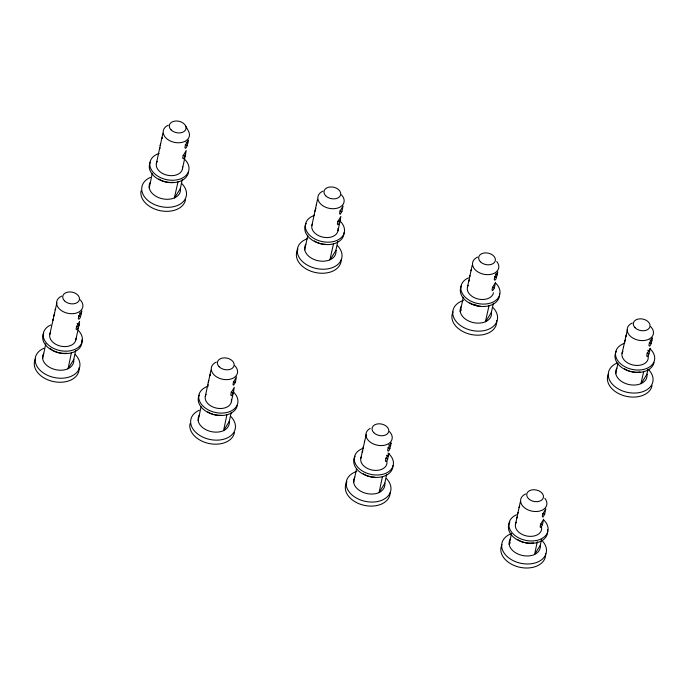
<?xml version="1.0" encoding="UTF-8"?>
<svg xmlns="http://www.w3.org/2000/svg" width="689" height="689" viewBox="0 0 689 689"><rect width="100%" height="100%" fill="white"/><g stroke="black" fill="none" stroke-linecap="round" stroke-linejoin="round"><path stroke-width="1.03" d="M56.886 302.704L49.754 334.613M78.968 325.13L79.623 321.384L76.6 326.62L76.091 329.032L76.729 329.755L77.857 328.498L78.968 325.13L75.876 339.823M81.276 313.788L80.062 318.034L78.934 319.291L78.296 318.576L78.804 316.156L81.827 310.928L81.276 313.788L79.347 313.021M162.888 133.253L156.334 163.689M185.556 154.215L186.211 150.46L183.188 155.697L182.68 158.117L183.317 158.832L184.437 157.574L185.556 154.215L182.464 168.9M187.864 142.864L186.641 147.11L185.522 148.368L184.885 147.653L185.393 145.241L188.416 140.005L187.864 142.864L185.935 142.098M210.972 370.122L205.262 396.528M233.64 391.076L234.286 387.33L231.263 392.566L230.755 394.978L231.392 395.693L232.52 394.435L233.64 391.076L231.392 401.739M317.551 199.199L311.85 225.604M340.228 220.153L340.874 216.406L337.851 221.643L337.343 224.054L337.98 224.769L339.109 223.512L340.228 220.153L337.98 230.815M366.212 434.578L360.778 458.443M388.407 456.135L387.184 460.381L386.064 461.639L385.427 460.915L385.935 458.504L388.958 453.267L388.407 456.135L386.477 455.36M390.611 445.671L389.388 449.917L388.269 451.174L387.631 450.46L388.14 448.039L391.163 442.803L390.611 445.671L388.682 444.905M472.223 265.136L467.366 287.52A13.324 9.172 11.9 0 0 478.743 299.138A13.324 9.172 11.9 0 0 493.488 292.73M497.2 274.747L495.977 278.993L494.848 280.251L494.211 279.536L494.719 277.116L497.742 271.879L497.2 274.747L495.27 273.981M520.298 501.997L515.441 524.381M627.464 329.6L622.029 353.457M649.658 351.149L648.444 355.395L647.316 356.652L646.678 355.937L647.186 353.517L650.209 348.289L649.658 351.149L647.729 350.382M651.863 340.685L650.64 344.931L649.52 346.188L648.883 345.473L649.391 343.062L652.414 337.825L651.863 340.685L649.934 339.918M42.658 358.573L45.793 343.699M71.398 352.82L68.056 368.693L73.766 359.529L75.652 350.606M152.243 173.404L149.246 187.916M174.386 197.924L178.072 181.483M174.644 197.769L180.354 188.605L182.284 179.45M198.174 420.497L201.093 406.605M226.914 414.735L223.572 430.608L229.282 421.453L231.159 412.522M307.759 235.319L304.753 249.831M329.893 259.839L333.588 243.398M330.16 259.684L335.87 250.529L337.799 241.365M353.681 482.412L356.609 468.52M382.429 476.65L379.088 492.523L384.798 483.368L386.675 474.437M460.269 311.747L463.275 297.235M485.409 321.754L489.104 305.313M485.667 321.599L491.378 312.444L493.315 303.281M511.488 533.458L509.197 544.327L510.239 542.665M537.308 541.597L534.595 554.438L540.314 545.283L541.563 539.358M617.938 363.189L615.785 373.662M640.925 383.67L643.767 371.259M641.183 383.515L646.893 374.36L647.97 369.252M53.561 316.527L54.681 313.159M160.149 145.603L160.683 143.717M208.224 382.464L208.767 380.578M235.302 382.498L236.491 376.866L233.468 382.102L232.96 384.514L233.597 385.237L235.302 382.498L233.321 381.706M314.813 211.54L315.932 208.181M341.89 211.575L343.079 205.942L340.056 211.178L339.548 213.59L340.185 214.313L341.89 211.575L339.91 210.782M362.896 448.401L363.43 446.524M469.476 277.486L470.019 275.6M494.349 287.976L495.537 282.344L492.514 287.58L492.006 289.991L492.644 290.715L494.349 287.976L492.368 287.184M517.56 514.347L518.094 512.461M544.637 514.382L545.826 508.749L542.803 513.985L542.295 516.397L542.932 517.112L544.637 514.382L542.656 513.589M542.432 524.846L543.621 519.205L540.598 524.441L540.09 526.861L540.727 527.576L542.432 524.846L540.452 524.053M624.148 343.423L625.259 340.065M53.492 318.8L52.915 320.273L52.95 319.825M43.7 353.276L42.649 355.946L42.658 358.831A15.873 10.929 11.9 0 0 67.798 368.848C71.535 367.263 74.524 363.491 73.766 359.27M162.285 137.412L161.7 138.885L161.743 138.437M160.081 147.877L159.495 149.349L159.538 148.902M210.36 374.273L209.783 375.755L209.818 375.298M208.156 384.738L207.578 386.21L207.613 385.762M199.207 415.191L198.165 417.87L198.174 420.755A15.873 10.929 11.9 0 0 223.314 430.763C227.051 429.178 230.031 425.406 229.282 421.186M362.827 450.675L362.242 452.156L362.285 451.7M354.723 477.107L353.672 479.785L353.69 482.67A15.873 10.929 11.9 0 0 378.829 492.678C382.567 491.093 385.547 487.321 384.798 483.11M471.612 269.296L471.035 270.768L471.069 270.321M469.407 279.751L468.83 281.233L468.864 280.785M519.695 506.157L519.118 507.629L519.153 507.182M517.491 516.621L516.914 518.094L516.948 517.646M510.239 539.022L509.188 541.7L509.197 544.586A15.873 10.929 11.9 0 0 534.337 554.593C538.075 553.009 541.063 549.245 540.305 545.025M626.284 335.233L625.698 336.706L625.741 336.258M460.269 311.488L461.311 309.817M55.154 309.361L55.12 309.809M316.406 204.383L316.372 204.831M314.201 214.839L314.167 215.287M364.49 441.244L364.447 441.692M623.536 346.722L623.493 347.17M185.238 144.845L187.227 145.637M494.573 276.728L496.554 277.521M183.033 155.309L185.022 156.102M649.236 342.666L651.226 343.458M337.705 221.247L339.686 222.039M647.031 353.13L649.021 353.922M78.658 315.769L80.639 316.561M77.142 323.486L79.071 324.252M387.985 447.652L389.974 448.436M76.453 326.233L78.434 327.017M231.116 392.17L233.097 392.963M385.78 458.107L387.769 458.9M185.444 125.536L188.485 131.16A13.324 9.172 11.9 0 1 182.439 142.287A13.324 9.172 11.9 0 1 165.239 137.206A13.324 9.172 11.9 0 1 168.28 125.191M646.893 374.36L646.893 374.101A15.873 10.929 11.9 0 1 629.333 384.626A15.873 10.929 11.9 0 1 616.827 368.098M491.378 312.444L491.378 312.186A15.873 10.929 11.9 0 1 473.817 322.702A15.873 10.929 11.9 0 1 461.311 306.183M335.87 250.529L335.862 250.271A15.873 10.929 11.9 0 1 318.301 260.786A15.873 10.929 11.9 0 1 305.795 244.268M180.354 188.605L180.354 188.347A15.873 10.929 11.9 0 1 162.785 198.871A15.873 10.929 11.9 0 1 150.28 182.352M545.593 553.396A22.677 15.606 11.9 0 1 520.359 567.391A22.677 15.606 11.9 0 1 501.98 544.698M541.83 540.305A22.677 15.606 11.9 0 1 537.773 562.009A22.677 15.606 11.9 0 1 506.32 555.739A22.677 15.606 11.9 0 1 510.385 534.035M533.501 542.82A15.873 10.929 11.9 0 1 525.449 542.708M524.441 542.484A15.873 10.929 11.9 0 1 517.939 539.711M544.043 520.238A19.843 13.659 11.9 0 1 540.495 539.229A19.843 13.659 11.9 0 1 512.978 533.742A19.843 13.659 11.9 0 1 516.526 514.752M547.445 529.677A19.843 13.659 11.9 0 1 525.492 542.829A19.843 13.659 11.9 0 1 509.86 522.176M541.563 527.171A13.324 9.172 11.9 0 1 526.827 536.008A13.324 9.172 11.9 0 1 516.328 522.141M544.835 498.354A13.324 9.172 11.9 0 1 541.166 510.618A13.324 9.172 11.9 0 1 523.08 506.449A13.324 9.172 11.9 0 1 525.698 493.935M496.666 320.557A22.677 15.606 11.9 0 1 471.431 334.553A22.677 15.606 11.9 0 1 453.052 311.859M492.902 307.466A22.677 15.606 11.9 0 1 488.217 329.428A22.677 15.606 11.9 0 1 456.488 321.901A22.677 15.606 11.9 0 1 463.378 300.464M476.452 305.175A15.873 10.929 11.9 0 1 473.507 304.237M495.959 283.377A19.843 13.659 11.9 0 1 492.411 302.368A19.843 13.659 11.9 0 1 464.894 296.873A19.843 13.659 11.9 0 1 468.442 277.891M499.491 293.721A19.843 13.659 11.9 0 1 477.408 305.968A19.843 13.659 11.9 0 1 461.329 286.107M480.448 306.243A15.873 10.929 11.9 0 1 469.855 302.85M467.564 286.745A13.324 9.172 11.9 0 1 468.244 285.272M496.752 261.493A13.324 9.172 11.9 0 1 493.091 273.757A13.324 9.172 11.9 0 1 475.005 269.58A13.324 9.172 11.9 0 1 477.615 257.075M234.432 432.649A22.677 15.606 11.9 0 1 209.327 443.561A22.677 15.606 11.9 0 1 189.966 423.778M230.798 416.475A22.677 15.606 11.9 0 1 226.741 438.178A22.677 15.606 11.9 0 1 195.297 431.9A22.677 15.606 11.9 0 1 199.354 410.205M233.864 392.385A19.843 13.659 11.9 0 1 229.764 411.6A19.843 13.659 11.9 0 1 201.998 405.011A19.843 13.659 11.9 0 1 208.035 386.253M237.274 405.425A19.843 13.659 11.9 0 1 213.409 414.528A19.843 13.659 11.9 0 1 199.224 395.116M221.384 415.217A15.873 10.929 11.9 0 1 207.759 411.858M234.837 365.738A13.324 9.172 11.9 0 1 232.451 378.494A13.324 9.172 11.9 0 1 213.978 374.807A13.324 9.172 11.9 0 1 216.363 362.052M231.383 399.319A13.324 9.172 11.9 0 1 216.639 408.146A13.324 9.172 11.9 0 1 206.149 394.28M337.972 228.395A13.324 9.172 11.9 0 1 323.796 237.326A13.324 9.172 11.9 0 1 312.341 224.08M341.425 194.815A13.324 9.172 11.9 0 1 339.04 207.57A13.324 9.172 11.9 0 1 320.566 203.884A13.324 9.172 11.9 0 1 322.952 191.137M184.936 159.547A19.843 13.659 11.9 0 1 180.837 178.761A19.843 13.659 11.9 0 1 153.07 172.172A19.843 13.659 11.9 0 1 159.107 153.414M188.347 172.586A19.843 13.659 11.9 0 1 164.482 181.689A19.843 13.659 11.9 0 1 150.297 162.277M173.439 182.275A15.873 10.929 11.9 0 1 158.832 179.019M185.505 199.81A22.677 15.606 11.9 0 1 160.399 210.722A22.677 15.606 11.9 0 1 141.038 190.939M181.87 183.636A22.677 15.606 11.9 0 1 177.814 205.339A22.677 15.606 11.9 0 1 146.369 199.061A22.677 15.606 11.9 0 1 150.426 177.366M182.456 166.48A13.324 9.172 11.9 0 1 167.711 175.307A13.324 9.172 11.9 0 1 157.221 161.441M341.201 259.684A22.677 15.606 11.9 0 1 314.468 272.31A22.677 15.606 11.9 0 1 298.053 249.03M337.386 245.551A22.677 15.606 11.9 0 1 332.701 267.513A22.677 15.606 11.9 0 1 300.972 259.986A22.677 15.606 11.9 0 1 307.871 238.549M390.138 492.523A22.677 15.606 11.9 0 1 363.396 505.149A22.677 15.606 11.9 0 1 346.98 481.878M386.314 478.39A22.677 15.606 11.9 0 1 381.628 500.352A22.677 15.606 11.9 0 1 349.9 492.824A22.677 15.606 11.9 0 1 356.799 471.388M374.885 477.201A15.873 10.929 11.9 0 1 363.275 473.774M388.036 453.061A19.843 13.659 11.9 0 1 386.357 473.042A19.843 13.659 11.9 0 1 357.901 467.366A19.843 13.659 11.9 0 1 363.551 448.177M392.954 465.557A19.843 13.659 11.9 0 1 369.554 476.607A19.843 13.659 11.9 0 1 355.188 456.239M386.899 461.234A13.324 9.172 11.9 0 1 372.723 470.165A13.324 9.172 11.9 0 1 361.269 456.919M389.509 431.684A13.324 9.172 11.9 0 1 387.416 444.293A13.324 9.172 11.9 0 1 369.132 441.218A13.324 9.172 11.9 0 1 370.157 428.42M340.444 221.462A19.843 13.659 11.9 0 1 336.344 240.676A19.843 13.659 11.9 0 1 308.586 234.088A19.843 13.659 11.9 0 1 314.615 215.33M344.026 232.718A19.843 13.659 11.9 0 1 320.626 243.768A19.843 13.659 11.9 0 1 306.26 223.4M325.957 244.362A15.873 10.929 11.9 0 1 314.339 240.935M79.054 367.65A22.677 15.606 11.9 0 1 53.82 381.637A22.677 15.606 11.9 0 1 35.44 358.952M75.282 354.559A22.677 15.606 11.9 0 1 71.225 376.263A22.677 15.606 11.9 0 1 39.781 369.984A22.677 15.606 11.9 0 1 43.838 348.289M78.348 330.462A19.843 13.659 11.9 0 1 74.8 349.452A19.843 13.659 11.9 0 1 47.283 343.966A19.843 13.659 11.9 0 1 50.831 324.975M81.75 339.901A19.843 13.659 11.9 0 1 60.425 353.173A19.843 13.659 11.9 0 1 43.717 333.2M66.85 353.199A15.873 10.929 11.9 0 1 52.243 349.943M51.451 349.401A15.873 10.929 11.9 0 1 49.987 348.212M80.174 299.801A13.324 9.172 11.9 0 1 77.788 312.548A13.324 9.172 11.9 0 1 59.314 308.861A13.324 9.172 11.9 0 1 61.7 296.115M75.971 338.213A13.324 9.172 11.9 0 1 60.563 346.111A13.324 9.172 11.9 0 1 50.633 332.365M652.052 385.556A22.677 15.606 11.9 0 1 624.777 395.96A22.677 15.606 11.9 0 1 608.568 373.774M648.409 369.39A22.677 15.606 11.9 0 1 644.353 391.085A22.677 15.606 11.9 0 1 612.909 384.815A22.677 15.606 11.9 0 1 616.965 363.112M648.151 356.247A13.324 9.172 11.9 0 1 633.406 365.084A13.324 9.172 11.9 0 1 622.908 351.218M650.76 326.698A13.324 9.172 11.9 0 1 648.375 339.444A13.324 9.172 11.9 0 1 629.901 335.767A13.324 9.172 11.9 0 1 632.278 323.012M650.623 349.314A19.843 13.659 11.9 0 1 646.523 368.529A19.843 13.659 11.9 0 1 618.765 361.949A19.843 13.659 11.9 0 1 624.802 343.191M654.042 362.362A19.843 13.659 11.9 0 1 629.557 371.285A19.843 13.659 11.9 0 1 616.44 351.261M640.09 371.896A15.873 10.929 11.9 0 1 632.037 371.784M631.029 371.56A15.873 10.929 11.9 0 1 624.527 368.787M528.446 498.612A8.501 5.856 11.9 0 0 542.872 498.81A8.501 5.856 11.9 0 0 533.984 489.724A8.501 5.856 11.9 0 0 528.446 498.612M480.362 261.742A8.501 5.856 11.9 0 0 494.797 261.949A8.501 5.856 11.9 0 0 485.9 252.863A8.501 5.856 11.9 0 0 480.362 261.742M219.111 366.729A8.501 5.856 11.9 0 0 233.545 366.936A8.501 5.856 11.9 0 0 224.648 357.849A8.501 5.856 11.9 0 0 219.111 366.729M325.699 195.805A8.501 5.856 11.9 0 0 340.125 196.012A8.501 5.856 11.9 0 0 331.237 186.926A8.501 5.856 11.9 0 0 325.699 195.805M171.027 129.868A8.501 5.856 11.9 0 0 185.462 130.066A8.501 5.856 11.9 0 0 176.565 120.98A8.501 5.856 11.9 0 0 171.027 129.868M373.774 432.666A8.501 5.856 11.9 0 0 388.208 432.873A8.501 5.856 11.9 0 0 379.312 423.787A8.501 5.856 11.9 0 0 373.774 432.666M64.439 300.792A8.501 5.856 11.9 0 0 78.873 300.99A8.501 5.856 11.9 0 0 69.985 291.903A8.501 5.856 11.9 0 0 64.439 300.792M635.025 327.688A8.501 5.856 11.9 0 0 649.46 327.886A8.501 5.856 11.9 0 0 640.563 318.809A8.501 5.856 11.9 0 0 635.025 327.688"/></g></svg>
